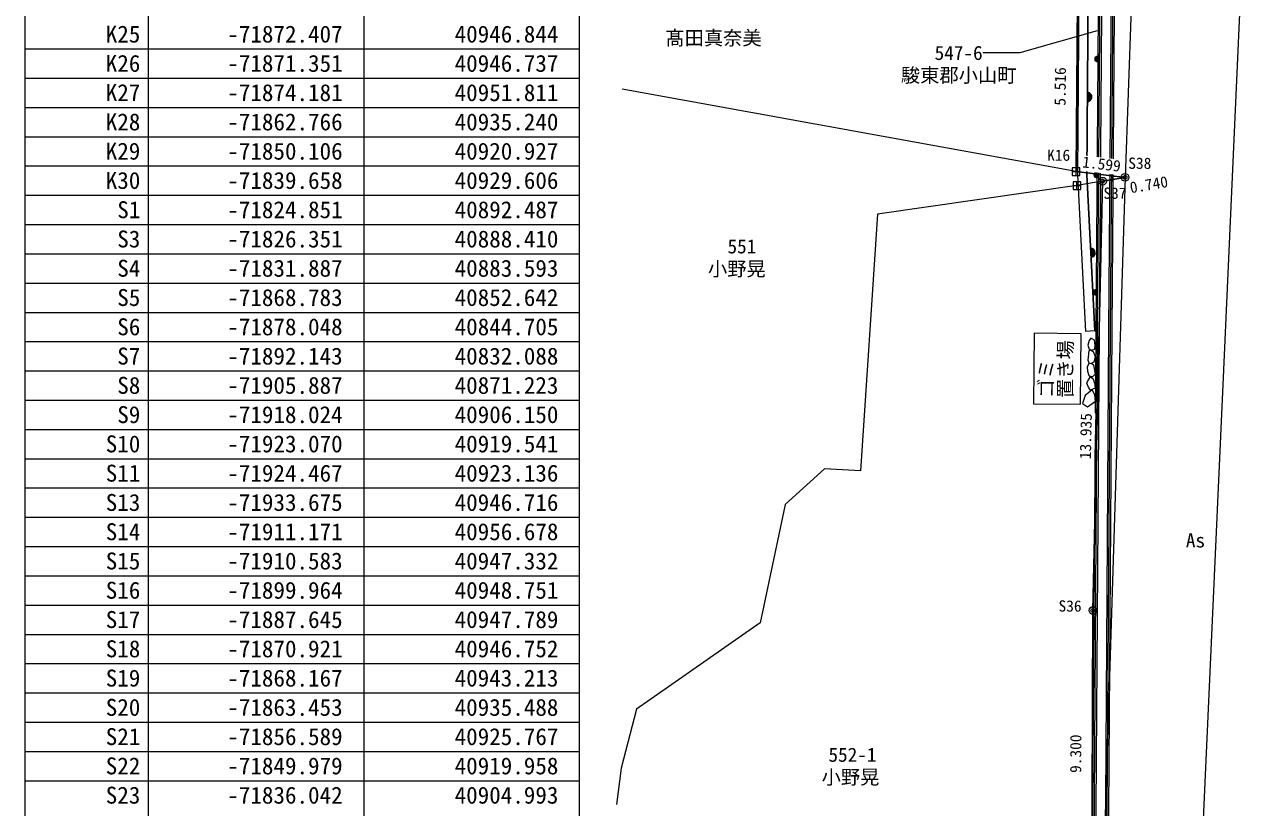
# Model space of a CAD drawing. Units: millimetres, scale not verified. Extents: x 5000 to 205306, y 5000 to 143512.
# Drawn here: x 37825 to 77970, y 32511 to 57907 of the extents above; entities that cross this region are included whole.
import ezdxf
from ezdxf.enums import TextEntityAlignment as Align

# ---------------------------------------------------------------- set-up
doc = ezdxf.new("R2010")
doc.units = ezdxf.units.MM
doc.header["$LTSCALE"] = 250
doc.header["$PDMODE"] = 32
doc.header["$PDSIZE"] = 125
for name, color, linetype, lineweight in [('プロットマーク', 1, 'Continuous', 13), ('ベクトルデータ', 5, 'Continuous', 13), ('地番名', 5, 'Continuous', 13), ('座標リスト罫線', 7, 'Continuous', 13), ('汎用Layer', 8, 'Continuous', 13), ('測量図', 1, 'Continuous', 25), ('現況', 8, 'Continuous', 13)]:
    doc.layers.add(name, color=color, linetype=linetype, lineweight=lineweight)
for name, color, linetype in [('座標リスト項目文字', 7, 'Continuous'), ('所有者', 5, 'Continuous'), ('点名', 1, 'Continuous'), ('点名(プロット1)', 1, 'Continuous'), ('点間距離', 7, 'Continuous')]:
    doc.layers.add(name, color=color, linetype=linetype)
doc.styles.add('ＭＳ ゴシック', font='')
doc.styles.add('ＭＳ 明朝', font='')
doc.styles.get('ＭＳ ゴシック').set_extended_font_data('MS Gothic')
doc.styles.get('ＭＳ 明朝').set_extended_font_data('MS Mincho')

msp = doc.modelspace()

# ---------------------------------------------------------------- hatches: boundary and pattern name
at = {"layer": '現況'}
for points in [[(72644.5, 56697.9, -0.41421), (72545.2, 56798.7, -0.41421), (72646, 56897.9)], [(72294, 55412.9, 1), (72296.2, 55712.9)], [(72615.6, 52934, -0.41422), (72516.3, 53034.8, -0.41422), (72617.1, 53134)], [(72413, 50356.1, 0.41421), (72555.2, 50513.5, 0.41421), (72397.8, 50655.7)], [(72586.3, 49119.3, -0.41421), (72487, 49220.1, -0.41421), (72587.8, 49319.3)]]:
    msp.add_hatch(color=7, dxfattribs=at).paths.add_polyline_path(points)

# ---------------------------------------------------------------- linework, layer by layer
at = {"layer": 'プロットマーク', "color": 5}
for p, q in [((71831.1, 52687.2), (72081.1, 52687.2)), ((71956.1, 52562.2), (71956.1, 52812.2))]:
    msp.add_line(p, q, dxfattribs=at)
msp.add_lwpolyline([(71831.1, 52562.2), (72081.1, 52562.2), (72081.1, 52812.2), (71831.1, 52812.2)], close=True, dxfattribs=at)
at = {"layer": 'プロットマーク'}
msp.add_circle((72476.5, 38897.3), 125, dxfattribs=at)
msp.add_point((72476.5, 38897.3), dxfattribs=at)
at = {"layer": 'ベクトルデータ'}
msp.add_lwpolyline([(79136.5, 100538.5), (77885, 72776.9), (77470.7, 63586.2), (76709.7, 46703.3), (75804.5, 26623.7)], dxfattribs=at)
at = {"layer": '地番名'}
msp.add_lwpolyline([(72614, 57712.9), (70104, 56992.6), (68903.6, 56992.6)], dxfattribs=at)
at = {"layer": '座標リスト罫線'}
for p, q in [((41824.8, 80922.6), (41824.8, 5772.6)), ((48824.8, 80922.6), (48824.8, 5772.6)), ((37824.8, 57122.6), (55824.8, 57122.6)), ((37824.8, 56172.6), (55824.8, 56172.6)), ((37824.8, 55222.6), (55824.8, 55222.6)), ((37824.8, 54272.6), (55824.8, 54272.6)), ((37824.8, 53322.6), (55824.8, 53322.6)), ((37824.8, 52372.6), (55824.8, 52372.6)), ((37824.8, 51422.6), (55824.8, 51422.6)), ((37824.8, 50472.6), (55824.8, 50472.6)), ((37824.8, 49522.6), (55824.8, 49522.6)), ((37824.8, 48572.6), (55824.8, 48572.6)), ((37824.8, 47622.6), (55824.8, 47622.6)), ((37824.8, 46672.6), (55824.8, 46672.6)), ((37824.8, 45722.6), (55824.8, 45722.6)), ((37824.8, 44772.6), (55824.8, 44772.6)), ((37824.8, 43822.6), (55824.8, 43822.6)), ((37824.8, 42872.6), (55824.8, 42872.6)), ((37824.8, 41922.6), (55824.8, 41922.6)), ((37824.8, 40972.6), (55824.8, 40972.6)), ((37824.8, 40022.6), (55824.8, 40022.6)), ((37824.8, 39072.6), (55824.8, 39072.6)), ((37824.8, 38122.6), (55824.8, 38122.6)), ((37824.8, 37172.6), (55824.8, 37172.6)), ((37824.8, 36222.6), (55824.8, 36222.6)), ((37824.8, 35272.6), (55824.8, 35272.6)), ((37824.8, 34322.6), (55824.8, 34322.6)), ((37824.8, 33372.6), (55824.8, 33372.6))]:
    msp.add_line(p, q, dxfattribs=at)
at = {"layer": '座標リスト罫線', "lineweight": 18}
msp.add_lwpolyline([(37824.8, 5772.6), (55824.8, 5772.6), (55824.8, 80922.6), (37824.8, 80922.6)], close=True, dxfattribs=at)
at = {"layer": '測量図'}
msp.add_lwpolyline([(70051.1, 26161.1), (72444.2, 29597.4), (72476.5, 38897.3), (72788.7, 52829), (73518.6, 52953.3), (71931, 53141.1), (71981.6, 58656.6), (71985.4, 58969.8), (72036.4, 79017.3), (72213.9, 99062.7), (72248, 107217.8), (72552, 108860.7), (72640.2, 109397), (72869.1, 113974.3), (72825.4, 116774)], dxfattribs=at)
at = {"layer": '現況'}
for q in [(72234.4, 47956), (72580.2, 47969.9)]:
    msp.add_line((72534.1, 47971.2), q, dxfattribs=at)
for points in [[(72534.1, 47971.2), (72276.8, 53040.7), (72460.6, 78262.6), (72547.2, 90889.7), (72611.8, 101756), (72658.3, 106512.5), (72952.8, 108736.3)], [(72311.8, 101757.8), (72247.2, 90891.6), (72160.6, 78264.8), (71976.7, 53034.2), (72234.4, 47956)], [(72611.8, 101756), (72547.2, 90889.7), (72460.6, 78262.6), (72276.8, 53040.7), (72534.1, 47971.2)], [(72453.6, 29429.1), (72577.5, 47979.6), (72758.2, 71514), (73006.2, 100420.1)], [(72503.5, 29414), (72627.5, 47979.2), (72808.2, 71513.6), (73056.2, 100419.7)], [(72563.3, 29396), (72687.5, 47978.8), (72868.2, 71513.2), (73116.2, 100419.3)], [(72872.9, 29321), (72997.5, 47976.6), (73178.2, 71510.7), (73426.2, 100417.2)], [(72922.6, 29287.5), (73047.5, 47976.2), (73228.2, 71510.3), (73476.2, 100416.8)], [(72972.5, 29272.4), (73097.5, 47975.9), (73278.2, 71510), (73526.2, 100416.5)]]:
    msp.add_lwpolyline(points, dxfattribs=at)
for points in [[(72644.5, 56697.9, -0.41421), (72545.2, 56798.7, -0.41421), (72646, 56897.9)], [(72294, 55412.9, 1), (72296.2, 55712.9)], [(72615.6, 52934, -0.41422), (72516.3, 53034.8, -0.41422), (72617.1, 53134)], [(72413, 50356.1, 0.41421), (72555.2, 50513.5, 0.41421), (72397.8, 50655.7)], [(72586.3, 49119.3, -0.41421), (72487, 49220.1, -0.41421), (72587.8, 49319.3)]]:
    msp.add_lwpolyline(points, format="xyb", close=True, dxfattribs=at)
for points in [[(72073.8, 45592.5), (72097.9, 47878.1), (70568.8, 47894.2), (70544.7, 45608.6)], [(72410.4, 47733.2), (72351.1, 47664.5), (72313.8, 47513), (72353.6, 47378.9), (72435.3, 47349.4), (72540.6, 47374.5), (72549.2, 47492.4), (72531.9, 47667.6)], [(72339.9, 47319.9), (72315.1, 47017.8), (72350.3, 46909.2), (72428.2, 46921.9), (72522.2, 46967), (72555.7, 47134.3), (72495.6, 47292.5), (72388.5, 47344.9)], [(72551.4, 46561.5), (72463.7, 46475.2), (72402.2, 46480.6), (72353.9, 46518.1), (72313.8, 46648.8), (72298.6, 46815.2), (72350.3, 46909.2), (72428.2, 46921.9), (72497, 46870)], [(72553.8, 46116.6), (72399.1, 46052.2), (72336, 46142.6), (72284.3, 46272), (72307.6, 46354.8), (72402.2, 46480.6), (72486, 46416), (72523.9, 46272.8)], [(72221.1, 45872.6), (72141.5, 45611.3), (72297.7, 45510), (72556.2, 45693.7), (72535, 45894.1), (72449.5, 46058.7)]]:
    msp.add_lwpolyline(points, close=True, dxfattribs=at)

# ---------------------------------------------------------------- texts
at = {"layer": '地番名', "style": 'ＭＳ 明朝'}
msp.add_text('547-6', height=458.2, dxfattribs=at).set_placement((67341.1, 56992.6), align=Align.MIDDLE_LEFT)
for s, p in [('551', (60622.8, 50347.4)), ('552-1', (63897.1, 33849.1))]:
    msp.add_text(s, height=458.2, dxfattribs=at).set_placement(p, align=Align.BOTTOM_LEFT)
at = {"layer": '座標リスト項目文字', "style": 'ＭＳ ゴシック'}
for s, p in [('K25', (41574.8, 57603.8)), ('-71872.407', (48137.3, 57603.8)), ('40946.844', (55137.3, 57603.8)), ('K26', (41574.8, 56653.8)), ('-71871.351', (48137.3, 56653.8)), ('40946.737', (55137.3, 56653.8)), ('K27', (41574.8, 55703.8)), ('-71874.181', (48137.3, 55703.8)), ('40951.811', (55137.3, 55703.8)), ('K28', (41574.8, 54753.8)), ('-71862.766', (48137.3, 54753.8)), ('40935.240', (55137.3, 54753.8)), ('K29', (41574.8, 53803.8)), ('-71850.106', (48137.3, 53803.8)), ('40920.927', (55137.3, 53803.8)), ('K30', (41574.8, 52853.8)), ('-71839.658', (48137.3, 52853.8)), ('40929.606', (55137.3, 52853.8)), ('S1', (41574.8, 51903.8)), ('-71824.851', (48137.3, 51903.8)), ('40892.487', (55137.3, 51903.8)), ('S3', (41574.8, 50953.8)), ('-71826.351', (48137.3, 50953.8)), ('40888.410', (55137.3, 50953.8)), ('S4', (41574.8, 50003.8)), ('-71831.887', (48137.3, 50003.8)), ('40883.593', (55137.3, 50003.8)), ('S5', (41574.8, 49053.8)), ('-71868.783', (48137.3, 49053.8)), ('40852.642', (55137.3, 49053.8)), ('S6', (41574.8, 48103.8)), ('-71878.048', (48137.3, 48103.8)), ('40844.705', (55137.3, 48103.8)), ('S7', (41574.8, 47153.8)), ('-71892.143', (48137.3, 47153.8)), ('40832.088', (55137.3, 47153.8)), ('S8', (41574.8, 46203.8)), ('-71905.887', (48137.3, 46203.8)), ('40871.223', (55137.3, 46203.8)), ('S9', (41574.8, 45253.8)), ('-71918.024', (48137.3, 45253.8)), ('40906.150', (55137.3, 45253.8)), ('S10', (41574.8, 44303.8)), ('-71923.070', (48137.3, 44303.8)), ('40919.541', (55137.3, 44303.8)), ('S11', (41574.8, 43353.8)), ('-71924.467', (48137.3, 43353.8)), ('40923.136', (55137.3, 43353.8)), ('S13', (41574.8, 42403.8)), ('-71933.675', (48137.3, 42403.8)), ('40946.716', (55137.3, 42403.8)), ('S14', (41574.8, 41453.8)), ('-71911.171', (48137.3, 41453.8)), ('40956.678', (55137.3, 41453.8)), ('S15', (41574.8, 40503.8)), ('-71910.583', (48137.3, 40503.8)), ('40947.332', (55137.3, 40503.8)), ('S16', (41574.8, 39553.8)), ('-71899.964', (48137.3, 39553.8)), ('40948.751', (55137.3, 39553.8)), ('S17', (41574.8, 38603.8)), ('-71887.645', (48137.3, 38603.8)), ('40947.789', (55137.3, 38603.8)), ('S18', (41574.8, 37653.8)), ('-71870.921', (48137.3, 37653.8)), ('40946.752', (55137.3, 37653.8)), ('S19', (41574.8, 36703.8)), ('-71868.167', (48137.3, 36703.8)), ('40943.213', (55137.3, 36703.8)), ('S20', (41574.8, 35753.8)), ('-71863.453', (48137.3, 35753.8)), ('40935.488', (55137.3, 35753.8)), ('S21', (41574.8, 34803.8)), ('-71856.589', (48137.3, 34803.8)), ('40925.767', (55137.3, 34803.8)), ('S22', (41574.8, 33853.8)), ('-71849.979', (48137.3, 33853.8)), ('40919.958', (55137.3, 33853.8)), ('S23', (41574.8, 32903.8)), ('-71836.042', (48137.3, 32903.8)), ('40904.993', (55137.3, 32903.8))]:
    msp.add_text(s, height=549.9, dxfattribs=at).set_placement(p, align=Align.MIDDLE_RIGHT)
at = {"layer": '所有者', "style": 'ＭＳ 明朝'}
for s, p in [('髙田真奈美', (58606, 57111.8)), ('駿東郡小山町', (66247.7, 55901.2)), ('小野晃', (59987.5, 49617.1)), ('小野晃', (63676.7, 33124))]:
    msp.add_text(s, height=458.2, dxfattribs=at).set_placement(p, align=Align.BOTTOM_LEFT)
at = {"layer": '汎用Layer', "style": 'ＭＳ ゴシック'}
for s, p in [('置き場', (71944.8, 45791.5)), ('ゴミ', (71319.8, 45794.6))]:
    msp.add_text(s, height=458.2, rotation=89.719, dxfattribs=at).set_placement(p, align=Align.BOTTOM_LEFT)
msp.add_text('As', height=458.2, dxfattribs=at).set_placement((75491.5, 40805.8), align=Align.BOTTOM_LEFT)
at = {"layer": '点名', "style": 'ＭＳ ゴシック'}
for s, p in [('S38', (73624, 53118.7)), ('S37', (72818.1, 52147.3)), ('S36', (71360.8, 38750.1))]:
    msp.add_text(s, height=366.6, dxfattribs=at).set_placement(p, align=Align.BOTTOM_LEFT)
at = {"layer": '点名(プロット1)', "style": 'ＭＳ ゴシック'}
msp.add_text('K16', height=366.6, dxfattribs=at).set_placement((71364.8, 53380.5), align=Align.BOTTOM_CENTER)

# ---------------------------------------------------------------- next in the draw order: wipeouts: each hides what was drawn before it
for points in [[(71700.6, 55276.2), (71712, 56526.1), (71212.1, 56530.7), (71200.6, 55280.8)], [(72103.3, 53170.6), (73344.6, 53023.8), (73403.4, 53520.3), (72162, 53667.1)], [(73724.2, 52327.8), (74956.4, 52537.7), (74872.5, 53030.6), (73640.3, 52820.7)], [(72521, 43799.7), (72554.6, 45299.4), (72054.8, 45310.6), (72021.2, 43810.9)], [(72208.2, 33623.2), (72212.5, 34873.2), (71712.5, 34875), (71708.2, 33625)]]:
    msp.add_wipeout(points)

# ---------------------------------------------------------------- next in the draw order: linework, layer by layer
at = {"layer": 'プロットマーク'}
for p, q in [((71806, 53141.1), (72056, 53141.1)), ((71931, 53016.1), (71931, 53266.1))]:
    msp.add_line(p, q, dxfattribs=at)
msp.add_lwpolyline([(71806, 53016.1), (72056, 53016.1), (72056, 53266.1), (71806, 53266.1)], close=True, dxfattribs=at)
for centre in [(73518.6, 52953.3), (72788.7, 52829)]:
    msp.add_circle(centre, 125, dxfattribs=at)
for p in [(73518.6, 52953.3), (72788.7, 52829)]:
    msp.add_point(p, dxfattribs=at)
at = {"layer": 'ベクトルデータ'}
msp.add_line((71931, 53141.1), (57207.8, 55812.2), dxfattribs=at)
for points in [[(59383.8, 107228.9), (61471.4, 108595), (68225.7, 114127.4), (72825.4, 116774), (74773.9, 118051.3), (75900.2, 108970.8), (75918.6, 107903.4), (74675.4, 79948), (73719.3, 58449.7), (73518.6, 52953.3), (72784.3, 29514.8), (71425.6, 25366.5), (63522.5, 22448.3), (58187.5, 20259.1)], [(72788.7, 52829), (71956.1, 52687.2), (65485.9, 51758.9), (64935.8, 43425.6), (63773.3, 43490.3), (62488.6, 42332.1), (61682.4, 38498.2), (57667.6, 35689.8), (57170.9, 33783.6), (57026.4, 32600.3)]]:
    msp.add_lwpolyline(points, dxfattribs=at)

# ---------------------------------------------------------------- next in the draw order: texts
at = {"layer": '点間距離', "color": 1, "style": 'ＭＳ ゴシック'}
for s, rotation, p in [('5.516', 89.474, (71706.3, 55901.1)), ('1.599', 353.255, (72724, 53097.2)), ('0.740', 9.665, (74340.3, 52432.7)), ('13.935', 88.716, (72537.8, 44549.5)), ('9.300', 89.801, (72210.3, 34248.2))]:
    msp.add_text(s, height=366.6, rotation=rotation, dxfattribs=at).set_placement(p, align=Align.BOTTOM_CENTER)

doc.saveas('drawing.dxf')
